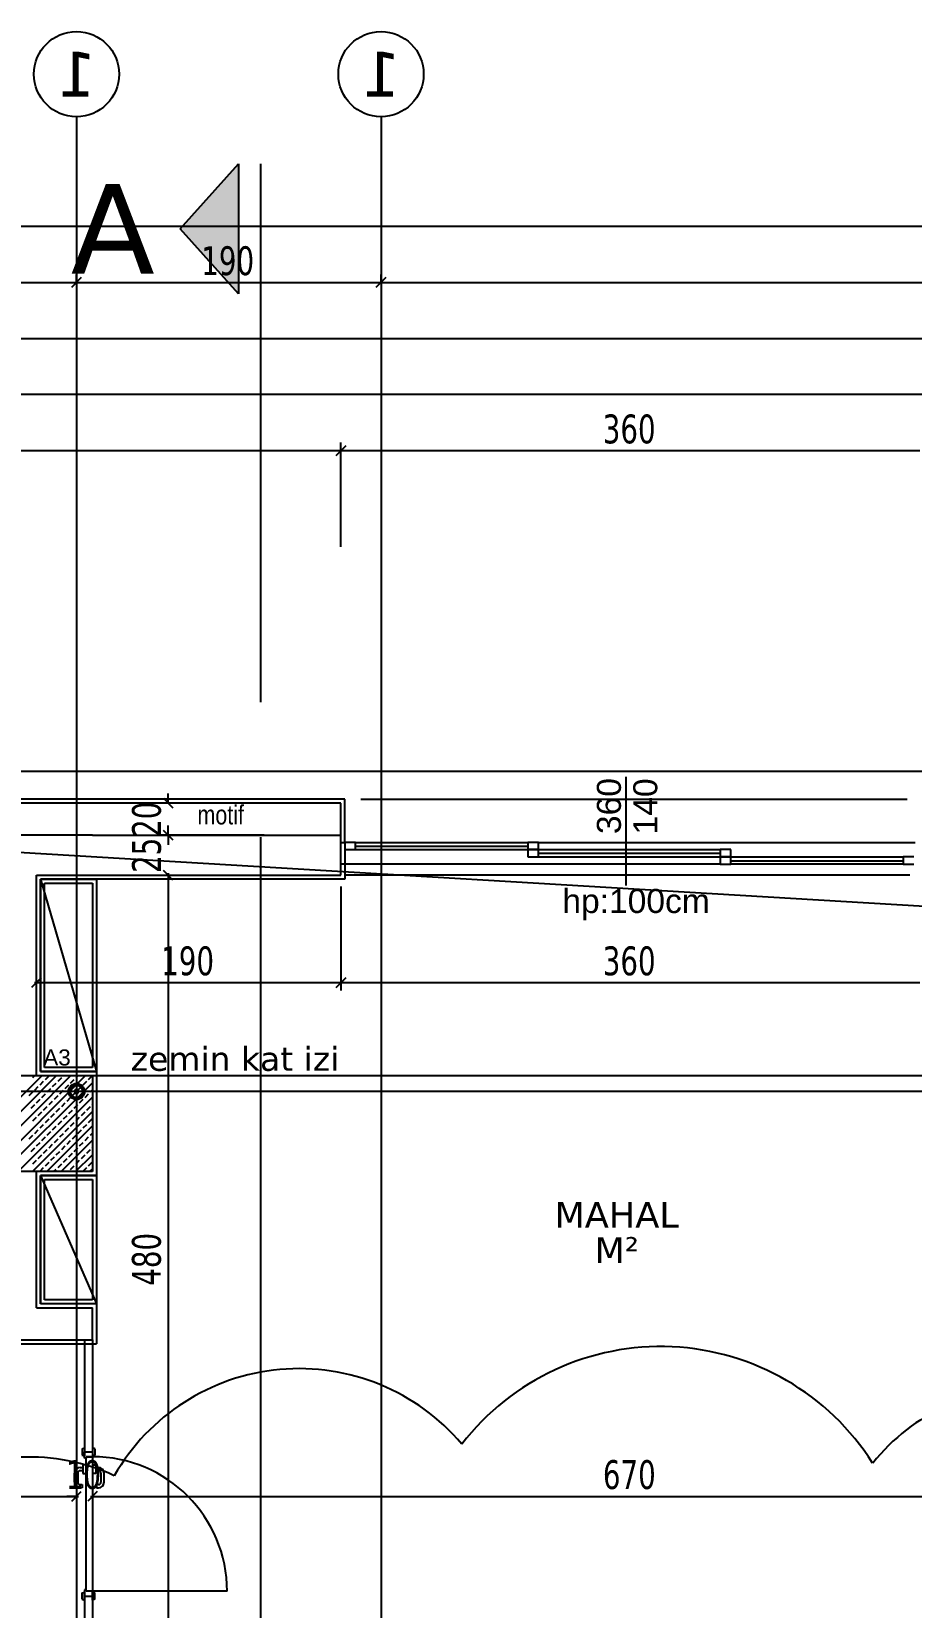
# Model space of a CAD drawing. Header units: millimetres. Extents: x 43168.9 to 43194.6, y -25545.1 to -25543.4.
# Drawn here: x 43176.4433 to 43176.5531, y -25543.9043 to -25543.7076 of the extents above; entities that cross this region are included whole.
import ezdxf
from ezdxf.enums import TextEntityAlignment as Align

# ---------------------------------------------------------------- set-up
doc = ezdxf.new("R2010")
doc.units = ezdxf.units.MM
doc.header["$LTSCALE"] = 200
for name, pattern in [('DASHDOT', [1, 0.5, -0.25, 0, -0.25]), ('DASHDOT2', [0.5, 0.25, -0.125, 0, -0.125]), ('HIDDEN2', [0.1875, 0.125, -0.0625])]:
    doc.linetypes.add(name, pattern=pattern)
for name, color, linetype in [('aks_sgh', 5, 'DASHDOT2'), ('cam_sgh', 1, 'Continuous'), ('dograma_sgh', 43, 'Continuous'), ('duv_sgh', 4, 'Continuous'), ('gor-4_sgh', 17, 'Continuous'), ('izd.tas.alt_sgh', 214, 'HIDDEN2'), ('kesitcizgisi_sgh', 22, 'Continuous'), ('kolon-b.a_sgh', 6, 'Continuous'), ('olcuaks_sgh', 41, 'Continuous'), ('olcudis_sgh', 185, 'Continuous'), ('olcuic_sgh', 183, 'Continuous'), ('poz_sgh', 12, 'Continuous'), ('siva_sgh', 145, 'Continuous'), ('tarama-betonarme_sgh', 223, 'Continuous'), ('tefris_sgh', 146, 'Continuous'), ('yapi-yaklasma_sgh', 41, 'DASHDOT'), ('yazi-merdi_sgh', 9, 'Continuous')]:
    doc.layers.add(name, color=color, linetype=linetype)
doc.styles.add('1-200', font='arial.ttf', dxfattribs={"height": 60})
doc.styles.add('dim', font='VERDANA.TTF', dxfattribs={"width": 0.7})
doc.styles.add('text1', font='VERDANA.TTF')
doc.styles.add('text2', font='arial.ttf')

msp = doc.modelspace()

# ---------------------------------------------------------------- hatches: boundary and pattern name
msp.add_hatch(color=256).paths.add_polyline_path([(43176.46908, -25543.72412), (43176.46908, -25543.74036), (43176.4618, -25543.73224)])
h = msp.add_hatch(color=256)
edge = h.paths.add_edge_path()
edge.add_arc((43176.44888, -25543.83992), 0.001, 0, 360)
edge = h.paths.add_edge_path(flags=16)
edge.add_arc((43176.44888, -25543.83992), 0.00075, 0, 360)

# ---------------------------------------------------------------- linework, layer by layer
for p, q in [((43176.44888, -25543.71824), (43176.44888, -25543.74092)), ((43176.48688, -25543.71824), (43176.48688, -25543.74092)), ((43176.4618, -25543.73224), (43176.46908, -25543.72412)), ((43176.46908, -25543.72412), (43176.46908, -25543.74036)), ((43176.46908, -25543.74036), (43176.4618, -25543.73224)), ((43176.54823, -25543.88632), (43176.54823, -25543.88632)), ((43176.45359, -25543.8879), (43176.45359, -25543.8879))]:
    msp.add_line(p, q)
at = {"linetype": 'DASHDOT'}
msp.add_line((43176.47188, -25543.79132), (43176.47188, -25543.72412), dxfattribs=at)
at = {"color": 0, "linetype": 'ByBlock', "lineweight": -2}
for p, q in [((43176.44828, -25543.73952), (43176.44948, -25543.73832)), ((43176.44948, -25543.73832), (43176.44828, -25543.73952)), ((43176.48628, -25543.73952), (43176.48748, -25543.73832)), ((43176.48748, -25543.73832), (43176.48628, -25543.73952)), ((43176.48128, -25543.76052), (43176.48248, -25543.75932)), ((43176.48248, -25543.75932), (43176.48128, -25543.76052)), ((43176.45972, -25543.80332), (43176.46092, -25543.80452)), ((43176.46092, -25543.80852), (43176.45972, -25543.80732)), ((43176.45972, -25543.80732), (43176.46092, -25543.80852)), ((43176.46092, -25543.81352), (43176.45972, -25543.81232)), ((43176.46092, -25543.81352), (43176.45972, -25543.81232)), ((43176.44448, -25543.82572), (43176.44328, -25543.82692)), ((43176.44448, -25543.82572), (43176.44328, -25543.82692)), ((43176.48128, -25543.82692), (43176.48248, -25543.82572)), ((43176.48248, -25543.82572), (43176.48128, -25543.82692)), ((43176.44908, -25543.83972), (43176.44868, -25543.83972)), ((43176.44868, -25543.83972), (43176.44868, -25543.84012)), ((43176.44868, -25543.84012), (43176.44908, -25543.84012)), ((43176.44895, -25543.83985), (43176.44881, -25543.83999)), ((43176.44895, -25543.83999), (43176.44881, -25543.83985)), ((43176.44908, -25543.84012), (43176.44908, -25543.83972)), ((43176.44828, -25543.89106), (43176.44948, -25543.88986)), ((43176.44828, -25543.89106), (43176.44948, -25543.88986)), ((43176.45148, -25543.88986), (43176.45028, -25543.89106)), ((43176.45148, -25543.88986), (43176.45028, -25543.89106))]:
    msp.add_line(p, q, dxfattribs=at)
at = {"linetype": 'Continuous'}
for centre in [(43176.44888, -25543.71292), (43176.48688, -25543.71292)]:
    msp.add_circle(centre, 0.00532, dxfattribs=at)
at = {"color": 0, "linetype": 'Continuous', "lineweight": -2}
for radius in [0.001, 0.00075]:
    msp.add_circle((43176.44888, -25543.83992), radius, dxfattribs=at)
for centre, radius, start, end in [((43176.52177, -25543.90309), 0.03133, 32.3589, 142.3589), ((43176.47666, -25543.90111), 0.02659, 40.1916, 150.1916), ((43176.56752, -25543.90159), 0.02459, 31.6354, 141.6354), ((43176.44302, -25543.91057), 0.02502, 65.0048, 175.0048)]:
    msp.add_arc(centre, radius, start, end)
at = {"layer": 'aks_sgh'}
for p, q in [((43176.44888, -25543.74092), (43176.44888, -25544.60992)), ((43176.48688, -25543.74092), (43176.48688, -25544.60992)), ((43176.98688, -25543.83992), (43176.18488, -25543.83992))]:
    msp.add_line(p, q, dxfattribs=at)
at = {"layer": 'cam_sgh'}
for p, q in [((43176.4837, -25543.80928), (43176.50521, -25543.80928)), ((43176.50654, -25543.81015), (43176.52921, -25543.81015)), ((43176.53054, -25543.81113), (43176.55206, -25543.81113)), ((43176.44988, -25543.87092), (43176.44988, -25543.88491)), ((43176.45088, -25543.87092), (43176.45088, -25543.88491)), ((43176.45088, -25543.90191), (43176.45088, -25543.91291)), ((43176.44988, -25543.90291), (43176.44988, -25543.91291))]:
    msp.add_line(p, q, dxfattribs=at)
at = {"layer": 'dograma_sgh'}
for p, q in [((43176.48188, -25543.81155), (43176.48188, -25543.80882)), ((43176.48188, -25543.80882), (43176.48237, -25543.80882)), ((43176.4837, -25543.80882), (43176.48237, -25543.80882)), ((43176.48237, -25543.80882), (43176.48237, -25543.80973)), ((43176.48237, -25543.80882), (43176.48237, -25543.81155)), ((43176.48237, -25543.80973), (43176.4837, -25543.80973)), ((43176.4837, -25543.80973), (43176.4837, -25543.80882)), ((43176.50654, -25543.80882), (43176.50521, -25543.80882)), ((43176.50521, -25543.80882), (43176.50521, -25543.80973)), ((43176.50654, -25543.80973), (43176.50521, -25543.80973)), ((43176.50521, -25543.80973), (43176.50521, -25543.81064)), ((43176.50521, -25543.80973), (43176.50654, -25543.80973)), ((43176.50654, -25543.80973), (43176.50654, -25543.80882)), ((43176.50654, -25543.81064), (43176.50654, -25543.80973)), ((43176.53054, -25543.80973), (43176.52921, -25543.80973)), ((43176.52921, -25543.80973), (43176.52921, -25543.81064)), ((43176.53054, -25543.81064), (43176.53054, -25543.80973)), ((43176.48237, -25543.81155), (43176.48188, -25543.81155)), ((43176.50521, -25543.81064), (43176.50654, -25543.81064)), ((43176.53054, -25543.81064), (43176.52921, -25543.81064)), ((43176.52921, -25543.81064), (43176.52921, -25543.81155)), ((43176.52921, -25543.81064), (43176.53054, -25543.81064)), ((43176.52921, -25543.81155), (43176.53054, -25543.81155)), ((43176.53054, -25543.81155), (43176.53054, -25543.81064)), ((43176.55339, -25543.81064), (43176.55206, -25543.81064)), ((43176.55206, -25543.81064), (43176.55206, -25543.81155)), ((43176.55206, -25543.81155), (43176.55339, -25543.81155)), ((43176.44958, -25543.88451), (43176.44988, -25543.88441)), ((43176.44958, -25543.88451), (43176.44958, -25543.88531)), ((43176.44988, -25543.88441), (43176.44988, -25543.88541)), ((43176.45118, -25543.88451), (43176.45088, -25543.88441)), ((43176.45088, -25543.88441), (43176.45088, -25543.88541)), ((43176.45118, -25543.88451), (43176.45118, -25543.88531)), ((43176.44958, -25543.88531), (43176.44988, -25543.88541)), ((43176.45008, -25543.88651), (43176.44968, -25543.88651)), ((43176.44968, -25543.88651), (43176.44968, -25543.88761)), ((43176.44988, -25543.88491), (43176.45088, -25543.88491)), ((43176.44988, -25543.88571), (43176.44988, -25543.88491)), ((43176.45008, -25543.88571), (43176.44988, -25543.88571)), ((43176.45008, -25543.88551), (43176.45088, -25543.88551)), ((43176.45008, -25543.90231), (43176.45008, -25543.88551)), ((43176.45058, -25543.88551), (43176.45008, -25543.88551)), ((43176.45008, -25543.88551), (43176.45008, -25543.88571)), ((43176.45088, -25543.88551), (43176.45058, -25543.88551)), ((43176.45088, -25543.88491), (43176.45088, -25543.88551)), ((43176.45118, -25543.88531), (43176.45088, -25543.88541)), ((43176.45088, -25543.88551), (43176.45088, -25543.90231)), ((43176.45088, -25543.88651), (43176.45128, -25543.88651)), ((43176.45128, -25543.88651), (43176.45128, -25543.88761)), ((43176.44864, -25543.8887), (43176.44864, -25543.88756)), ((43176.44904, -25543.88756), (43176.44904, -25543.8887)), ((43176.44934, -25543.88686), (43176.44968, -25543.88686)), ((43176.44968, -25543.88726), (43176.44934, -25543.88726)), ((43176.44968, -25543.88761), (43176.45008, -25543.88761)), ((43176.45128, -25543.88761), (43176.45088, -25543.88761)), ((43176.45162, -25543.88686), (43176.45128, -25543.88686)), ((43176.45128, -25543.88726), (43176.45162, -25543.88726)), ((43176.45192, -25543.88756), (43176.45192, -25543.8887)), ((43176.45232, -25543.8887), (43176.45232, -25543.88756)), ((43176.44934, -25543.889), (43176.44958, -25543.889)), ((43176.44958, -25543.8894), (43176.44934, -25543.8894)), ((43176.44958, -25543.889), (43176.44958, -25543.8894)), ((43176.45162, -25543.889), (43176.45138, -25543.889)), ((43176.45138, -25543.889), (43176.45138, -25543.8894)), ((43176.45138, -25543.8894), (43176.45162, -25543.8894)), ((43176.44958, -25543.90251), (43176.44988, -25543.90241)), ((43176.44958, -25543.90331), (43176.44958, -25543.90251)), ((43176.45008, -25543.90211), (43176.44988, -25543.90211)), ((43176.44988, -25543.90211), (43176.44988, -25543.90291)), ((43176.44988, -25543.90341), (43176.44988, -25543.90241)), ((43176.45008, -25543.90231), (43176.45008, -25543.90211)), ((43176.45088, -25543.90231), (43176.45008, -25543.90231)), ((43176.45058, -25543.90231), (43176.45008, -25543.90231)), ((43176.45088, -25543.90231), (43176.45058, -25543.90231)), ((43176.45088, -25543.90291), (43176.45088, -25543.90231)), ((43176.45118, -25543.90251), (43176.45088, -25543.90241)), ((43176.45088, -25543.90341), (43176.45088, -25543.90241)), ((43176.45118, -25543.90331), (43176.45118, -25543.90251)), ((43176.44958, -25543.90331), (43176.44988, -25543.90341)), ((43176.44988, -25543.90291), (43176.45088, -25543.90291)), ((43176.45118, -25543.90331), (43176.45088, -25543.90341))]:
    msp.add_line(p, q, dxfattribs=at)
at = {"layer": 'dograma_sgh', "color": 145}
msp.add_line((43176.46768, -25543.90231), (43176.45088, -25543.90231), dxfattribs=at)
msp.add_arc((43176.45088, -25543.90231), 0.0168, 0, 90, dxfattribs=at)
at = {"layer": 'dograma_sgh'}
for centre, radius, start, end in [((43176.44934, -25543.88756), 0.0007, 90, 180), ((43176.44934, -25543.8887), 0.0007, 180, 270), ((43176.44934, -25543.88756), 0.0003, 90, 180), ((43176.44934, -25543.8887), 0.0003, 180, 270), ((43176.45162, -25543.88756), 0.0007, 360, 90), ((43176.45162, -25543.88756), 0.0003, 360, 90), ((43176.45162, -25543.8887), 0.0003, 270, 360), ((43176.45162, -25543.8887), 0.0007, 270, 360)]:
    msp.add_arc(centre, radius, start, end, dxfattribs=at)
at = {"layer": 'duv_sgh'}
for p, q in [((43176.48188, -25543.80392), (43176.26388, -25543.80392)), ((43176.48188, -25543.81292), (43176.48188, -25543.80392)), ((43176.45088, -25543.80792), (43176.26388, -25543.80792)), ((43176.45088, -25543.80792), (43176.48188, -25543.80792)), ((43176.44388, -25543.81292), (43176.48188, -25543.81292)), ((43176.44388, -25543.83792), (43176.44388, -25543.81292)), ((43176.44388, -25543.86692), (43176.44388, -25543.84992)), ((43176.44388, -25543.86692), (43176.45088, -25543.86692)), ((43176.45088, -25543.87092), (43176.45088, -25543.86692)), ((43176.41088, -25543.87092), (43176.45088, -25543.87092)), ((43176.44988, -25543.88491), (43176.45088, -25543.88491)), ((43176.44988, -25543.90291), (43176.45088, -25543.90291))]:
    msp.add_line(p, q, dxfattribs=at)
at = {"layer": 'gor-4_sgh'}
for p, q in [((43176.25988, -25543.79992), (43176.58588, -25543.79992)), ((43176.48437, -25543.80342), (43176.55255, -25543.80342)), ((43176.4837, -25543.80882), (43176.50521, -25543.80882)), ((43176.4837, -25543.80973), (43176.50521, -25543.80973)), ((43176.50654, -25543.80882), (43176.55353, -25543.80882)), ((43176.50654, -25543.80973), (43176.52921, -25543.80973)), ((43176.52921, -25543.81155), (43176.48237, -25543.81155)), ((43176.50654, -25543.81064), (43176.52921, -25543.81064)), ((43176.53054, -25543.81064), (43176.55206, -25543.81064)), ((43176.55206, -25543.81155), (43176.53054, -25543.81155)), ((43176.55288, -25543.81292), (43176.48237, -25543.81292))]:
    msp.add_line(p, q, dxfattribs=at)
at = {"layer": 'izd.tas.alt_sgh'}
msp.add_line((43176.26388, -25543.83792), (43176.90788, -25543.83792), dxfattribs=at)
at = {"layer": 'kesitcizgisi_sgh', "linetype": 'DASHDOT'}
msp.add_line((43176.47188, -25544.61379), (43176.47188, -25543.80816), dxfattribs=at)
at = {"layer": 'kolon-b.a_sgh'}
for p, q in [((43176.43888, -25543.83792), (43176.45088, -25543.83792)), ((43176.45088, -25543.83792), (43176.45088, -25543.84992)), ((43176.45088, -25543.84992), (43176.43888, -25543.84992))]:
    msp.add_line(p, q, dxfattribs=at)
at = {"layer": 'olcuaks_sgh'}
for p, q in [((43176.92013, -25543.73192), (43176.25163, -25543.73192)), ((43176.26563, -25543.73892), (43176.44913, -25543.73892)), ((43176.44863, -25543.73892), (43176.48713, -25543.73892)), ((43176.44888, -25543.73892), (43176.44888, -25543.73792)), ((43176.44888, -25543.73892), (43176.44888, -25543.73792)), ((43176.48663, -25543.73892), (43176.68513, -25543.73892)), ((43176.48688, -25543.73892), (43176.48688, -25543.73792)), ((43176.48688, -25543.73892), (43176.48688, -25543.73792))]:
    msp.add_line(p, q, dxfattribs=at)
at = {"layer": 'olcudis_sgh'}
for p, q in [((43176.24763, -25543.74592), (43176.92413, -25543.74592)), ((43176.90813, -25543.75292), (43176.26363, -25543.75292)), ((43176.48188, -25543.77192), (43176.48188, -25543.75892)), ((43176.48188, -25543.77192), (43176.48188, -25543.75892)), ((43176.26363, -25543.75992), (43176.48213, -25543.75992)), ((43176.48163, -25543.75992), (43176.55413, -25543.75992))]:
    msp.add_line(p, q, dxfattribs=at)
at = {"layer": 'olcuic_sgh'}
for p, q in [((43176.47232, -25543.80392), (43176.45932, -25543.80392)), ((43176.46032, -25543.80392), (43176.46032, -25543.80272)), ((43176.47232, -25543.80792), (43176.45932, -25543.80792)), ((43176.47232, -25543.80792), (43176.45932, -25543.80792)), ((43176.46032, -25543.80792), (43176.46032, -25543.80672)), ((43176.46032, -25543.80792), (43176.46032, -25543.80912)), ((43176.45288, -25543.81292), (43176.46132, -25543.81292)), ((43176.45288, -25543.81292), (43176.46132, -25543.81292)), ((43176.46032, -25543.81267), (43176.46032, -25543.90916)), ((43176.46032, -25543.81292), (43176.46032, -25543.81412)), ((43176.48188, -25543.81432), (43176.48188, -25543.82732)), ((43176.48188, -25543.81432), (43176.48188, -25543.82732)), ((43176.44388, -25543.82692), (43176.44388, -25543.82532)), ((43176.44388, -25543.82692), (43176.44388, -25543.82532)), ((43176.44363, -25543.82632), (43176.48213, -25543.82632)), ((43176.44388, -25543.82632), (43176.44508, -25543.82632)), ((43176.48163, -25543.82632), (43176.55413, -25543.82632)), ((43176.44888, -25543.87846), (43176.44888, -25543.89146)), ((43176.44888, -25543.87846), (43176.44888, -25543.89146)), ((43176.45088, -25543.87846), (43176.45088, -25543.89146)), ((43176.45088, -25543.87846), (43176.45088, -25543.89146)), ((43176.39063, -25543.89046), (43176.44913, -25543.89046)), ((43176.44888, -25543.89046), (43176.44768, -25543.89046)), ((43176.45063, -25543.89046), (43176.58513, -25543.89046)), ((43176.45088, -25543.89046), (43176.45208, -25543.89046))]:
    msp.add_line(p, q, dxfattribs=at)
at = {"layer": 'poz_sgh'}
msp.add_line((43176.51748, -25543.81422), (43176.51748, -25543.80064), dxfattribs=at)
at = {"layer": 'siva_sgh'}
for p, q in [((43176.48237, -25543.80342), (43176.26338, -25543.80342)), ((43176.48237, -25543.80882), (43176.48237, -25543.80342)), ((43176.48237, -25543.81155), (43176.48237, -25543.81292)), ((43176.48237, -25543.81342), (43176.44437, -25543.81342)), ((43176.44437, -25543.81342), (43176.44437, -25543.83741)), ((43176.48237, -25543.81292), (43176.48237, -25543.81342)), ((43176.44438, -25543.83741), (43176.45138, -25543.83741)), ((43176.45138, -25543.83741), (43176.45138, -25543.85041)), ((43176.44437, -25543.85041), (43176.44437, -25543.86641)), ((43176.45138, -25543.85041), (43176.44438, -25543.85041)), ((43176.45137, -25543.86641), (43176.44437, -25543.86641)), ((43176.45137, -25543.86641), (43176.45137, -25543.87142)), ((43176.41088, -25543.87142), (43176.45137, -25543.87142))]:
    msp.add_line(p, q, dxfattribs=at)
at = {"layer": 'tarama-betonarme_sgh'}
for p, q in [((43176.43888, -25543.84364), (43176.4446, -25543.83792)), ((43176.43888, -25543.84544), (43176.4464, -25543.83792)), ((43176.43888, -25543.84723), (43176.44819, -25543.83792)), ((43176.43888, -25543.84903), (43176.44999, -25543.83792)), ((43176.43979, -25543.84992), (43176.45088, -25543.83883)), ((43176.44343, -25543.83819), (43176.4437, -25543.83792)), ((43176.44366, -25543.83976), (43176.44411, -25543.83931)), ((43176.44433, -25543.83909), (43176.44478, -25543.83864)), ((43176.44501, -25543.83841), (43176.44546, -25543.83796)), ((43176.44523, -25543.83998), (43176.44568, -25543.83953)), ((43176.4459, -25543.83931), (43176.44635, -25543.83886)), ((43176.44658, -25543.83864), (43176.44703, -25543.83819)), ((43176.44725, -25543.83796), (43176.44729, -25543.83792)), ((43176.44748, -25543.83953), (43176.44792, -25543.83909)), ((43176.44815, -25543.83886), (43176.4486, -25543.83841)), ((43176.44882, -25543.83819), (43176.44909, -25543.83792)), ((43176.44905, -25543.83976), (43176.4495, -25543.83931)), ((43176.44972, -25543.83909), (43176.45017, -25543.83864)), ((43176.45039, -25543.83841), (43176.45084, -25543.83796)), ((43176.44158, -25543.84992), (43176.45088, -25543.84062)), ((43176.44299, -25543.84043), (43176.44343, -25543.83998)), ((43176.44321, -25543.842), (43176.44366, -25543.84156)), ((43176.44388, -25543.84133), (43176.44433, -25543.84088)), ((43176.44456, -25543.84066), (43176.44501, -25543.84021)), ((43176.44546, -25543.84156), (43176.4459, -25543.84111)), ((43176.44613, -25543.84088), (43176.44658, -25543.84043)), ((43176.4468, -25543.84021), (43176.44725, -25543.83976)), ((43176.44703, -25543.84178), (43176.44748, -25543.84133)), ((43176.4477, -25543.84111), (43176.44815, -25543.84066)), ((43176.44837, -25543.84043), (43176.44882, -25543.83998)), ((43176.4486, -25543.842), (43176.44905, -25543.84156)), ((43176.44927, -25543.84133), (43176.44972, -25543.84088)), ((43176.44995, -25543.84066), (43176.45039, -25543.84021)), ((43176.45062, -25543.83998), (43176.45088, -25543.83972)), ((43176.45084, -25543.84156), (43176.45088, -25543.84152)), ((43176.44338, -25543.84992), (43176.45088, -25543.84242)), ((43176.44343, -25543.84358), (43176.44388, -25543.84313)), ((43176.44411, -25543.8429), (43176.44456, -25543.84245)), ((43176.44478, -25543.84223), (43176.44523, -25543.84178)), ((43176.44501, -25543.8438), (43176.44546, -25543.84335)), ((43176.44568, -25543.84313), (43176.44613, -25543.84268)), ((43176.44635, -25543.84245), (43176.4468, -25543.842)), ((43176.44725, -25543.84335), (43176.4477, -25543.8429)), ((43176.44792, -25543.84268), (43176.44837, -25543.84223)), ((43176.44882, -25543.84358), (43176.44927, -25543.84313)), ((43176.4495, -25543.8429), (43176.44995, -25543.84245)), ((43176.45017, -25543.84223), (43176.45062, -25543.84178)), ((43176.45039, -25543.8438), (43176.45084, -25543.84335)), ((43176.44299, -25543.84582), (43176.44343, -25543.84537)), ((43176.44366, -25543.84515), (43176.44411, -25543.8447)), ((43176.44433, -25543.84447), (43176.44478, -25543.84402)), ((43176.44517, -25543.84992), (43176.45088, -25543.84421)), ((43176.44523, -25543.84537), (43176.44568, -25543.84492)), ((43176.4459, -25543.8447), (43176.44635, -25543.84425)), ((43176.44658, -25543.84402), (43176.44703, -25543.84358)), ((43176.4468, -25543.8456), (43176.44725, -25543.84515)), ((43176.44748, -25543.84492), (43176.44792, -25543.84447)), ((43176.44815, -25543.84425), (43176.4486, -25543.8438)), ((43176.44837, -25543.84582), (43176.44882, -25543.84537)), ((43176.44905, -25543.84515), (43176.4495, -25543.8447)), ((43176.44972, -25543.84447), (43176.45017, -25543.84402)), ((43176.45062, -25543.84537), (43176.45088, -25543.84511)), ((43176.44321, -25543.84739), (43176.44366, -25543.84694)), ((43176.44388, -25543.84672), (43176.44433, -25543.84627)), ((43176.44456, -25543.84605), (43176.44501, -25543.8456)), ((43176.44478, -25543.84762), (43176.44523, -25543.84717)), ((43176.44546, -25543.84694), (43176.4459, -25543.84649)), ((43176.44613, -25543.84627), (43176.44658, -25543.84582)), ((43176.44635, -25543.84784), (43176.4468, -25543.84739)), ((43176.44697, -25543.84992), (43176.45088, -25543.84601)), ((43176.44703, -25543.84717), (43176.44748, -25543.84672)), ((43176.4477, -25543.84649), (43176.44815, -25543.84605)), ((43176.4486, -25543.84739), (43176.44905, -25543.84694)), ((43176.44927, -25543.84672), (43176.44972, -25543.84627)), ((43176.44995, -25543.84605), (43176.45039, -25543.8456)), ((43176.45017, -25543.84762), (43176.45062, -25543.84717)), ((43176.45084, -25543.84694), (43176.45088, -25543.84691)), ((43176.44343, -25543.84896), (43176.44388, -25543.84851)), ((43176.44411, -25543.84829), (43176.44456, -25543.84784)), ((43176.44433, -25543.84986), (43176.44478, -25543.84941)), ((43176.44501, -25543.84919), (43176.44546, -25543.84874)), ((43176.44568, -25543.84851), (43176.44613, -25543.84807)), ((43176.44658, -25543.84941), (43176.44703, -25543.84896)), ((43176.44725, -25543.84874), (43176.4477, -25543.84829)), ((43176.44792, -25543.84807), (43176.44837, -25543.84762)), ((43176.44815, -25543.84964), (43176.4486, -25543.84919)), ((43176.44877, -25543.84992), (43176.45088, -25543.84781)), ((43176.44882, -25543.84896), (43176.44927, -25543.84851)), ((43176.4495, -25543.84829), (43176.44995, -25543.84784)), ((43176.44972, -25543.84986), (43176.45017, -25543.84941)), ((43176.45039, -25543.84919), (43176.45084, -25543.84874)), ((43176.44607, -25543.84992), (43176.44635, -25543.84964)), ((43176.44787, -25543.84992), (43176.44792, -25543.84986)), ((43176.45056, -25543.84992), (43176.45088, -25543.8496))]:
    msp.add_line(p, q, dxfattribs=at)
at = {"layer": 'tefris_sgh'}
for p, q in [((43176.44437, -25543.81342), (43176.45138, -25543.83741)), ((43176.44437, -25543.83741), (43176.44437, -25543.81342)), ((43176.44437, -25543.81342), (43176.45138, -25543.81342)), ((43176.44487, -25543.83691), (43176.44487, -25543.81392)), ((43176.44487, -25543.81392), (43176.45088, -25543.81392)), ((43176.45088, -25543.81392), (43176.45088, -25543.83691)), ((43176.45138, -25543.81342), (43176.45138, -25543.83741)), ((43176.45138, -25543.83741), (43176.44437, -25543.83741)), ((43176.45088, -25543.83691), (43176.44487, -25543.83691)), ((43176.44437, -25543.85041), (43176.45137, -25543.86641)), ((43176.44437, -25543.86641), (43176.44437, -25543.85041)), ((43176.44437, -25543.85041), (43176.45137, -25543.85041)), ((43176.44487, -25543.86591), (43176.44487, -25543.85091)), ((43176.44487, -25543.85091), (43176.45087, -25543.85091)), ((43176.45087, -25543.85091), (43176.45087, -25543.86591)), ((43176.45137, -25543.85041), (43176.45137, -25543.86641)), ((43176.45137, -25543.86641), (43176.44437, -25543.86641)), ((43176.45087, -25543.86591), (43176.44487, -25543.86591))]:
    msp.add_line(p, q, dxfattribs=at)
at = {"layer": 'yapi-yaklasma_sgh'}
msp.add_line((43176.184, -25543.79476), (43176.99777, -25543.84307), dxfattribs=at)
msp.add_line((43176.184, -25543.79476), (43176.99777, -25543.84307), dxfattribs=at)

# ---------------------------------------------------------------- texts
at = {"linetype": 'Continuous', "style": 'text1', "text_generation_flag": 4}
for tag, text, height, p in [('1', '', 0.0056, (43176.44888, -25543.71292)), ('1', '', 0.0056, (43176.48688, -25543.71292)), ('A', 'A', 0.0112, (43176.4534, -25543.73224))]:
    msp.add_attdef(tag, text=text, height=height, rotation=180, dxfattribs=at).set_placement(p, align=Align.MIDDLE)
at = {"color": 7, "style": 'text1'}
for tag, text, p in [('MAHAL', '', (43176.51629, -25543.8553)), ('M²', 'm²', (43176.51629, -25543.85968))]:
    msp.add_attdef(tag, text=text, height=0.0032, dxfattribs=at).set_placement(p, align=Align.MIDDLE)
at = {"layer": 'aks_sgh', "style": '1-200'}
msp.add_text('A3', height=0.002, rotation=0, dxfattribs=at).set_placement((43176.44474, -25543.83667))
at = {"layer": 'olcuaks_sgh', "color": 2, "style": 'dim', "width": 0.7}
msp.add_text('190', height=0.0036, dxfattribs=at).set_placement((43176.46445, -25543.73801))
at = {"layer": 'olcudis_sgh', "color": 2, "style": 'dim', "width": 0.7}
msp.add_text('360', height=0.0036, dxfattribs=at).set_placement((43176.51455, -25543.75901))
at = {"layer": 'olcuic_sgh', "color": 2, "style": 'dim', "width": 0.7}
for s, p in [('20', (43176.45941, -25543.80814)), ('25', (43176.45941, -25543.81264)), ('480', (43176.4594, -25543.86417))]:
    msp.add_text(s, height=0.0036, rotation=90, dxfattribs=at).set_placement(p)
for s, p in [('190', (43176.45945, -25543.82541)), ('360', (43176.51455, -25543.82541)), ('10', (43176.44755, -25543.88954)), ('670', (43176.51457, -25543.88954))]:
    msp.add_text(s, height=0.0036, dxfattribs=at).set_placement(p)
at = {"layer": 'poz_sgh', "style": 'text2'}
for s, p in [('360', (43176.51682, -25543.80429)), ('140', (43176.52136, -25543.80433))]:
    msp.add_text(s, height=0.003, rotation=90, dxfattribs=at).set_placement(p, align=Align.CENTER)
msp.add_text('hp:100cm', height=0.003, dxfattribs=at).set_placement((43176.51871, -25543.81764), align=Align.CENTER)
at = {"layer": 'yazi-merdi_sgh', "style": 'text2', "width": 0.8}
msp.add_text('motif', height=0.0024, dxfattribs=at).set_placement((43176.46397, -25543.80658))
at = {"layer": 'yazi-merdi_sgh', "style": 'text1'}
msp.add_text('zemin kat izi', height=0.003, dxfattribs=at).set_placement((43176.48168, -25543.83734), align=Align.RIGHT)

doc.saveas('drawing.dxf')
